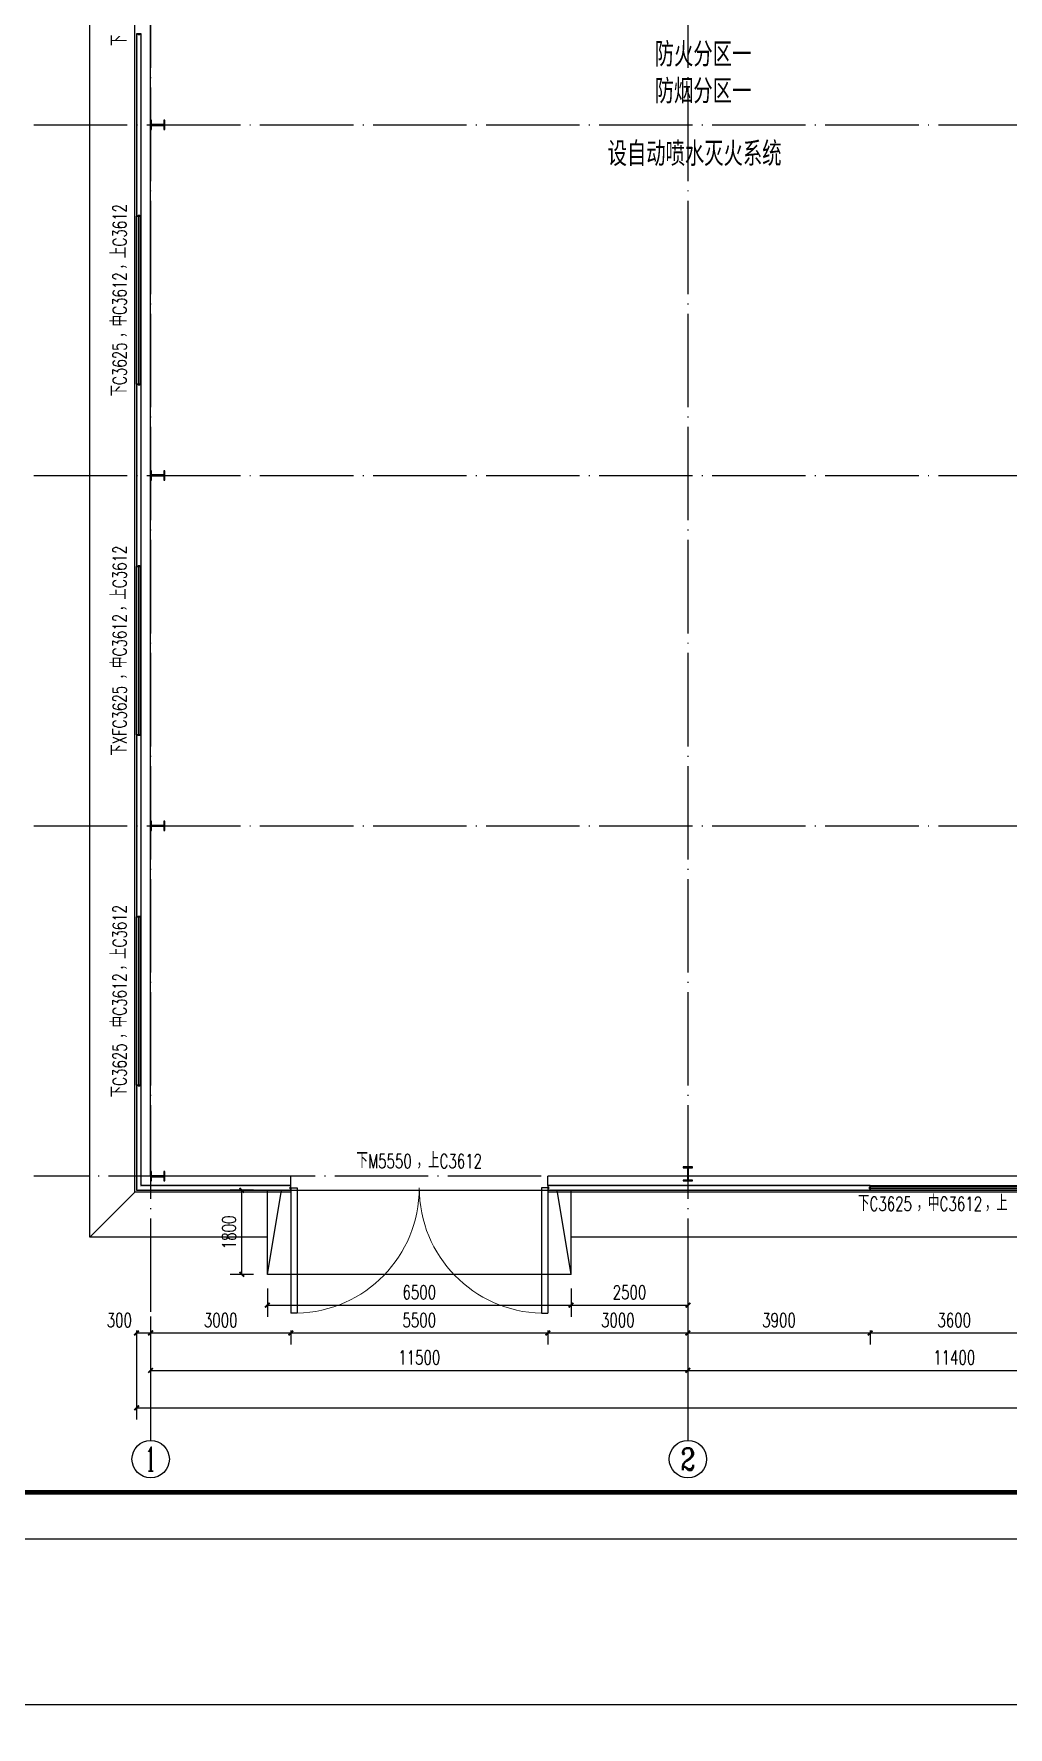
# Model space of a CAD drawing. Extents: x 4267484 to 4395158, y -674551 to -235742.
# Drawn here: x 4309598 to 4330452, y -426766 to -390527 of the extents above; entities that cross this region are included whole.
import ezdxf
from ezdxf.enums import TextEntityAlignment as Align

# ---------------------------------------------------------------- set-up
doc = ezdxf.new("R2010")
doc.units = 0
doc.header["$LTSCALE"] = 1000
doc.header["$MEASUREMENT"] = 0
doc.linetypes.add('DOTE', pattern=[2.42, 2, -0.2, 0.02, -0.2])
doc.layers.get('0').update_dxf_attribs({"linetype": 'CONTINUOUS'})
doc.layers.get('Defpoints').update_dxf_attribs({"linetype": 'CONTINUOUS'})
doc.layers.add('_0', color=7, linetype='CONTINUOUS', lineweight=25)
for name, color, linetype in [('AXIS', 3, 'CONTINUOUS'), ('AXIS_TEXT', 7, 'CONTINUOUS'), ('DOTE', 252, 'CONTINUOUS'), ('Prof', 2, 'CONTINUOUS'), ('PUB_DIM', 3, 'CONTINUOUS'), ('PUB_TITLE', 4, 'CONTINUOUS'), ('PUB_WALL', 9, 'CONTINUOUS'), ('STAIR', 5, 'CONTINUOUS'), ('WALL-MOVE', 6, 'CONTINUOUS'), ('WINDOW', 4, 'CONTINUOUS'), ('WINDOW_TEXT', 7, 'CONTINUOUS')]:
    doc.layers.add(name, color=color, linetype=linetype)
doc.styles.add('_HZTXT', font='txt.shx', dxfattribs={"width": 0.8, "bigfont": 'HZTXT.shx'})
doc.styles.add('_TCH_AXIS', font='COMPLEX', dxfattribs={"bigfont": 'GBCBIG'})
doc.styles.add('_TCH_DIM_T3', font='SIMPLEX', dxfattribs={"width": 0.705882, "bigfont": 'GBCBIG'})
doc.styles.add('_TCH_WINDOW', font='SIMPLEX', dxfattribs={"height": 3.5, "bigfont": 'GBCBIG'})
doc.styles.add('COMPLEX', font='COMPLEX')
doc.dimstyles.new('_TCH_ARCH&&100', dxfattribs={"dimtxt": 297.5, "dimasz": 100, "dimexe": 250, "dimexo": 300, "dimgap": 126.25, "dimtad": 1, "dimdec": 0, "dimzin": 0, "dimdsep": 46, "dimtxsty": '_TCH_DIM_T3', "dimblk": 'ARCHTICK', "dimcen": 0.09, "dimclrt": 7, "dimazin": 2, "dimtfac": 1, "dimtdec": 0, "dimtix": 1, "dimtmove": 2, "dimatfit": 3, "dimfxl": 0, "dimtolj": 1, "dimtzin": 0, "dimarcsym": 0})

# ---------------------------------------------------------------- blocks, each defined once
blk = doc.blocks.new('$TCHSYS$WIN2D')
for p, q in [((-0.5, 0.5), (0.5, 0.5)), ((-0.5, 0.5), (-0.5, -0.5)), ((0.5, 0.5), (0.5, -0.5)), ((0.5, 0.167), (-0.5, 0.167)), ((0.5, -0.167), (-0.5, -0.167)), ((-0.5, -0.5), (0.5, -0.5))]:
    blk.add_line(p, q)
blk = doc.blocks.new('_ArchTick')
at = {"color": 0, "linetype": 'ByBlock', "const_width": 0.4}
blk.add_lwpolyline([(-0.5, -0.5), (0.5, 0.5)], dxfattribs=at)
blk = doc.blocks.new('*D153')
at = {"layer": 'Defpoints', "color": 0}
for p in [(4314598, -417077), (4321098, -417077), (4321098, -417735)]:
    blk.add_point(p, dxfattribs=at)
at = {"layer": 'PUB_DIM', "color": 0, "lineweight": -2}
for p, q in [((4314598, -417377), (4314598, -417985)), ((4321098, -417377), (4321098, -417985)), ((4314598, -417735), (4321098, -417735))]:
    blk.add_line(p, q, dxfattribs=at)
at = {"layer": 'PUB_DIM', "color": 0, "lineweight": -2, "xscale": 100, "yscale": 100, "zscale": 100, "rotation": 180}
blk.add_blockref('_ArchTick', (4314598, -417735), dxfattribs=at)
at = {"layer": 'PUB_DIM', "color": 0, "lineweight": -2, "xscale": 100, "yscale": 100, "zscale": 100}
blk.add_blockref('_ArchTick', (4321098, -417735), dxfattribs=at)
at = {"layer": 'PUB_DIM', "color": 7, "insert": (4317848, -417460), "char_height": 297.5, "attachment_point": 5, "style": '_TCH_DIM_T3'}
blk.add_mtext('\\A1;6500', dxfattribs=at)
blk = doc.blocks.new('*D154')
at = {"layer": 'Defpoints', "color": 0}
for p in [(4321098, -417077), (4323598, -417077), (4323598, -417735)]:
    blk.add_point(p, dxfattribs=at)
at = {"layer": 'PUB_DIM', "color": 0, "lineweight": -2}
for p, q in [((4321098, -417377), (4321098, -417985)), ((4323598, -417377), (4323598, -417985)), ((4321098, -417735), (4323598, -417735))]:
    blk.add_line(p, q, dxfattribs=at)
at = {"layer": 'PUB_DIM', "color": 0, "lineweight": -2, "xscale": 100, "yscale": 100, "zscale": 100, "rotation": 180}
blk.add_blockref('_ArchTick', (4321098, -417735), dxfattribs=at)
at = {"layer": 'PUB_DIM', "color": 0, "lineweight": -2, "xscale": 100, "yscale": 100, "zscale": 100}
blk.add_blockref('_ArchTick', (4323598, -417735), dxfattribs=at)
at = {"layer": 'PUB_DIM', "color": 7, "insert": (4322348, -417460), "char_height": 297.5, "attachment_point": 5, "style": '_TCH_DIM_T3'}
blk.add_mtext('\\A1;2500', dxfattribs=at)
blk = doc.blocks.new('*D155')
at = {"layer": 'Defpoints', "color": 0}
for p in [(4314050, -415277), (4314598, -415277), (4314598, -417077)]:
    blk.add_point(p, dxfattribs=at)
at = {"layer": 'PUB_DIM', "color": 0, "lineweight": -2}
for p, q in [((4314298, -415277), (4313800, -415277)), ((4314050, -417077), (4314050, -415277)), ((4314298, -417077), (4313800, -417077))]:
    blk.add_line(p, q, dxfattribs=at)
at = {"layer": 'PUB_DIM', "color": 0, "lineweight": -2, "xscale": 100, "yscale": 100, "zscale": 100}
for p, rotation in [((4314050, -415277), 90), ((4314050, -417077), 270)]:
    blk.add_blockref('_ArchTick', p, dxfattribs=dict(at, rotation=rotation))
at = {"layer": 'PUB_DIM', "color": 7, "insert": (4313775, -416177), "char_height": 297.5, "attachment_point": 5, "rotation": 90, "style": '_TCH_DIM_T3'}
blk.add_mtext('\\A1;1800', dxfattribs=at)
blk = doc.blocks.new('*D156')
at = {"layer": 'Defpoints', "color": 0}
for p in [(4311798, -417977), (4312098, -417977), (4312098, -418330)]:
    blk.add_point(p, dxfattribs=at)
at = {"layer": 'PUB_DIM', "color": 0, "lineweight": -2}
for p, q in [((4311798, -418277), (4311798, -418580)), ((4311798, -418330), (4312098, -418330)), ((4312098, -418277), (4312098, -418580))]:
    blk.add_line(p, q, dxfattribs=at)
at = {"layer": 'PUB_DIM', "color": 0, "lineweight": -2, "xscale": 100, "yscale": 100, "zscale": 100, "rotation": 180}
blk.add_blockref('_ArchTick', (4311798, -418330), dxfattribs=at)
at = {"layer": 'PUB_DIM', "color": 0, "lineweight": -2, "xscale": 100, "yscale": 100, "zscale": 100}
blk.add_blockref('_ArchTick', (4312098, -418330), dxfattribs=at)
at = {"layer": 'PUB_DIM', "color": 7, "insert": (4311428, -418055), "char_height": 297.5, "attachment_point": 5, "style": '_TCH_DIM_T3'}
blk.add_mtext('\\A1;300', dxfattribs=at)
blk = doc.blocks.new('*D157')
at = {"layer": 'Defpoints', "color": 0}
for p in [(4312098, -417977), (4315098, -417977), (4315098, -418330)]:
    blk.add_point(p, dxfattribs=at)
at = {"layer": 'PUB_DIM', "color": 0, "lineweight": -2}
for p, q in [((4312098, -418277), (4312098, -418580)), ((4312098, -418330), (4315098, -418330)), ((4315098, -418277), (4315098, -418580))]:
    blk.add_line(p, q, dxfattribs=at)
at = {"layer": 'PUB_DIM', "color": 0, "lineweight": -2, "xscale": 100, "yscale": 100, "zscale": 100, "rotation": 180}
blk.add_blockref('_ArchTick', (4312098, -418330), dxfattribs=at)
at = {"layer": 'PUB_DIM', "color": 0, "lineweight": -2, "xscale": 100, "yscale": 100, "zscale": 100}
blk.add_blockref('_ArchTick', (4315098, -418330), dxfattribs=at)
at = {"layer": 'PUB_DIM', "color": 7, "insert": (4313598, -418055), "char_height": 297.5, "attachment_point": 5, "style": '_TCH_DIM_T3'}
blk.add_mtext('\\A1;3000', dxfattribs=at)
blk = doc.blocks.new('*D158')
at = {"layer": 'Defpoints', "color": 0}
for p in [(4315098, -417977), (4320598, -417977), (4320598, -418330)]:
    blk.add_point(p, dxfattribs=at)
at = {"layer": 'PUB_DIM', "color": 0, "lineweight": -2}
for p, q in [((4315098, -418277), (4315098, -418580)), ((4315098, -418330), (4320598, -418330)), ((4320598, -418277), (4320598, -418580))]:
    blk.add_line(p, q, dxfattribs=at)
at = {"layer": 'PUB_DIM', "color": 0, "lineweight": -2, "xscale": 100, "yscale": 100, "zscale": 100, "rotation": 180}
blk.add_blockref('_ArchTick', (4315098, -418330), dxfattribs=at)
at = {"layer": 'PUB_DIM', "color": 0, "lineweight": -2, "xscale": 100, "yscale": 100, "zscale": 100}
blk.add_blockref('_ArchTick', (4320598, -418330), dxfattribs=at)
at = {"layer": 'PUB_DIM', "color": 7, "insert": (4317848, -418055), "char_height": 297.5, "attachment_point": 5, "style": '_TCH_DIM_T3'}
blk.add_mtext('\\A1;5500', dxfattribs=at)
blk = doc.blocks.new('*D159')
at = {"layer": 'Defpoints', "color": 0}
for p in [(4320598, -417977), (4323598, -417977), (4323598, -418330)]:
    blk.add_point(p, dxfattribs=at)
at = {"layer": 'PUB_DIM', "color": 0, "lineweight": -2}
for p, q in [((4320598, -418277), (4320598, -418580)), ((4320598, -418330), (4323598, -418330)), ((4323598, -418277), (4323598, -418580))]:
    blk.add_line(p, q, dxfattribs=at)
at = {"layer": 'PUB_DIM', "color": 0, "lineweight": -2, "xscale": 100, "yscale": 100, "zscale": 100, "rotation": 180}
blk.add_blockref('_ArchTick', (4320598, -418330), dxfattribs=at)
at = {"layer": 'PUB_DIM', "color": 0, "lineweight": -2, "xscale": 100, "yscale": 100, "zscale": 100}
blk.add_blockref('_ArchTick', (4323598, -418330), dxfattribs=at)
at = {"layer": 'PUB_DIM', "color": 7, "insert": (4322098, -418055), "char_height": 297.5, "attachment_point": 5, "style": '_TCH_DIM_T3'}
blk.add_mtext('\\A1;3000', dxfattribs=at)
blk = doc.blocks.new('*D160')
at = {"layer": 'Defpoints', "color": 0}
for p in [(4323598, -417977), (4327498, -417977), (4327498, -418330)]:
    blk.add_point(p, dxfattribs=at)
at = {"layer": 'PUB_DIM', "color": 0, "lineweight": -2}
for p, q in [((4323598, -418277), (4323598, -418580)), ((4323598, -418330), (4327498, -418330)), ((4327498, -418277), (4327498, -418580))]:
    blk.add_line(p, q, dxfattribs=at)
at = {"layer": 'PUB_DIM', "color": 0, "lineweight": -2, "xscale": 100, "yscale": 100, "zscale": 100, "rotation": 180}
blk.add_blockref('_ArchTick', (4323598, -418330), dxfattribs=at)
at = {"layer": 'PUB_DIM', "color": 0, "lineweight": -2, "xscale": 100, "yscale": 100, "zscale": 100}
blk.add_blockref('_ArchTick', (4327498, -418330), dxfattribs=at)
at = {"layer": 'PUB_DIM', "color": 7, "insert": (4325548, -418055), "char_height": 297.5, "attachment_point": 5, "style": '_TCH_DIM_T3'}
blk.add_mtext('\\A1;3900', dxfattribs=at)
blk = doc.blocks.new('*D161')
at = {"layer": 'Defpoints', "color": 0}
for p in [(4327498, -417977), (4331098, -417977), (4331098, -418330)]:
    blk.add_point(p, dxfattribs=at)
at = {"layer": 'PUB_DIM', "color": 0, "lineweight": -2}
for p, q in [((4327498, -418277), (4327498, -418580)), ((4327498, -418330), (4331098, -418330)), ((4331098, -418277), (4331098, -418580))]:
    blk.add_line(p, q, dxfattribs=at)
at = {"layer": 'PUB_DIM', "color": 0, "lineweight": -2, "xscale": 100, "yscale": 100, "zscale": 100, "rotation": 180}
blk.add_blockref('_ArchTick', (4327498, -418330), dxfattribs=at)
at = {"layer": 'PUB_DIM', "color": 0, "lineweight": -2, "xscale": 100, "yscale": 100, "zscale": 100}
blk.add_blockref('_ArchTick', (4331098, -418330), dxfattribs=at)
at = {"layer": 'PUB_DIM', "color": 7, "insert": (4329298, -418055), "char_height": 297.5, "attachment_point": 5, "style": '_TCH_DIM_T3'}
blk.add_mtext('\\A1;3600', dxfattribs=at)
blk = doc.blocks.new('*D326')
at = {"layer": 'AXIS', "color": 0, "lineweight": -2}
for p, q in [((4312098, -418277), (4312098, -419380)), ((4323598, -418277), (4323598, -419380)), ((4312098, -419130), (4323598, -419130))]:
    blk.add_line(p, q, dxfattribs=at)
at = {"layer": 'Defpoints', "color": 0}
for p in [(4312098, -417977), (4323598, -417977), (4323598, -419130)]:
    blk.add_point(p, dxfattribs=at)
at = {"layer": 'AXIS', "color": 0, "lineweight": -2, "xscale": 100, "yscale": 100, "zscale": 100, "rotation": 180}
blk.add_blockref('_ArchTick', (4312098, -419130), dxfattribs=at)
at = {"layer": 'AXIS', "color": 0, "lineweight": -2, "xscale": 100, "yscale": 100, "zscale": 100}
blk.add_blockref('_ArchTick', (4323598, -419130), dxfattribs=at)
at = {"layer": 'AXIS', "color": 7, "insert": (4317848, -418855), "char_height": 297.5, "attachment_point": 5, "style": '_TCH_DIM_T3'}
blk.add_mtext('\\A1;11500', dxfattribs=at)
blk = doc.blocks.new('*D327')
at = {"layer": 'AXIS', "color": 0, "lineweight": -2}
for p, q in [((4323598, -418277), (4323598, -419380)), ((4334998, -418277), (4334998, -419380)), ((4323598, -419130), (4334998, -419130))]:
    blk.add_line(p, q, dxfattribs=at)
at = {"layer": 'Defpoints', "color": 0}
for p in [(4323598, -417977), (4334998, -417977), (4334998, -419130)]:
    blk.add_point(p, dxfattribs=at)
at = {"layer": 'AXIS', "color": 0, "lineweight": -2, "xscale": 100, "yscale": 100, "zscale": 100, "rotation": 180}
blk.add_blockref('_ArchTick', (4323598, -419130), dxfattribs=at)
at = {"layer": 'AXIS', "color": 0, "lineweight": -2, "xscale": 100, "yscale": 100, "zscale": 100}
blk.add_blockref('_ArchTick', (4334998, -419130), dxfattribs=at)
at = {"layer": 'AXIS', "color": 7, "insert": (4329298, -418855), "char_height": 297.5, "attachment_point": 5, "style": '_TCH_DIM_T3'}
blk.add_mtext('\\A1;11400', dxfattribs=at)
blk = doc.blocks.new('*D332')
at = {"layer": 'AXIS', "color": 0, "lineweight": -2}
for p, q in [((4311798, -418277), (4311798, -420180)), ((4359398, -418277), (4359398, -420180)), ((4311798, -419930), (4359398, -419930))]:
    blk.add_line(p, q, dxfattribs=at)
at = {"layer": 'Defpoints', "color": 0}
for p in [(4311798, -417977), (4359398, -417977), (4359398, -419930)]:
    blk.add_point(p, dxfattribs=at)
at = {"layer": 'AXIS', "color": 0, "lineweight": -2, "xscale": 100, "yscale": 100, "zscale": 100, "rotation": 180}
blk.add_blockref('_ArchTick', (4311798, -419930), dxfattribs=at)
at = {"layer": 'AXIS', "color": 0, "lineweight": -2, "xscale": 100, "yscale": 100, "zscale": 100}
blk.add_blockref('_ArchTick', (4359398, -419930), dxfattribs=at)
at = {"layer": 'AXIS', "color": 7, "insert": (4335598, -419655), "char_height": 297.5, "attachment_point": 5, "style": '_TCH_DIM_T3'}
blk.add_mtext('\\A1;47600', dxfattribs=at)
blk = doc.blocks.new('$DorLib2D$00000002')
for p, q in [((-0.5, 0), (-0.5, 0.4875)), ((-0.475, 0.4875), (-0.5, 0.4875)), ((-0.475, 0), (-0.475, 0.4875)), ((0.475, 0), (0.475, 0.4875)), ((0.475, 0.4875), (0.5, 0.4875)), ((0.5, 0), (0.5, 0.4875)), ((-0.5, 0), (-0.475, 0)), ((0.5, 0), (0.475, 0))]:
    blk.add_line(p, q)
at = {"lineweight": 13}
for centre, start, end in [((-0.4875, 0), 0, 88.53072), ((0.4875, 0), 91.46928, 180)]:
    blk.add_arc(centre, 0.4875, start, end, dxfattribs=at)
blk = doc.blocks.new('_AXISO')
blk.add_circle((0, 0), 0.5)
at = {"layer": 'AXIS_TEXT', "style": 'COMPLEX', "width": 1.041667}
blk.add_attdef('A', text='', height=0.56, dxfattribs=at).set_placement((-0.25, -0.28), (0.25, -0.28), align=Align.FIT)

msp = doc.modelspace()

# ---------------------------------------------------------------- hatches: boundary and pattern name
at = {"layer": 'Prof', "linetype": 'ByBlock'}
for points in [[(4312382.3, -392486.8), (4312382.3, -392576.8), (4312398.3, -392576.8), (4312398.3, -392376.8), (4312382.3, -392376.8), (4312382.3, -392466.8), (4312114.3, -392466.8), (4312114.3, -392376.8), (4312098.3, -392376.8), (4312098.3, -392576.8), (4312114.3, -392576.8), (4312114.3, -392486.8)], [(4312382.3, -399986.8), (4312382.3, -400076.8), (4312398.3, -400076.8), (4312398.3, -399876.8), (4312382.3, -399876.8), (4312382.3, -399966.8), (4312114.3, -399966.8), (4312114.3, -399876.8), (4312098.3, -399876.8), (4312098.3, -400076.8), (4312114.3, -400076.8), (4312114.3, -399986.8)], [(4312382.3, -407486.8), (4312382.3, -407576.8), (4312398.3, -407576.8), (4312398.3, -407376.8), (4312382.3, -407376.8), (4312382.3, -407466.8), (4312114.3, -407466.8), (4312114.3, -407376.8), (4312098.3, -407376.8), (4312098.3, -407576.8), (4312114.3, -407576.8), (4312114.3, -407486.8)], [(4312114.3, -414966.8), (4312114.3, -414876.8), (4312098.3, -414876.8), (4312098.3, -415076.8), (4312114.3, -415076.8), (4312114.3, -414986.8), (4312382.3, -414986.8), (4312382.3, -415076.8), (4312398.3, -415076.8), (4312398.3, -414876.8), (4312382.3, -414876.8), (4312382.3, -414966.8)], [(4323608.3, -414792.8), (4323698.3, -414792.8), (4323698.3, -414776.8), (4323498.3, -414776.8), (4323498.3, -414792.8), (4323588.3, -414792.8), (4323588.3, -415060.8), (4323498.3, -415060.8), (4323498.3, -415076.8), (4323698.3, -415076.8), (4323698.3, -415060.8), (4323608.3, -415060.8)]]:
    msp.add_hatch(color=256, dxfattribs=at).paths.add_polyline_path(points)
at = {"layer": 'PUB_WALL'}
for points in [[(4311898.3, -390526.8), (4311798.3, -390526.8), (4311828.3, -390556.8), (4311868.3, -390556.8)], [(4311798.3, -390526.8), (4311798.3, -394426.8), (4311828.3, -394396.8), (4311828.3, -390556.8)], [(4311898.3, -394426.8), (4311898.3, -390526.8), (4311868.3, -390556.8), (4311868.3, -394396.8)], [(4311798.3, -394426.8), (4311898.3, -394426.8), (4311868.3, -394396.8), (4311828.3, -394396.8)], [(4311898.3, -398026.8), (4311798.3, -398026.8), (4311828.3, -398056.8), (4311868.3, -398056.8)], [(4311798.3, -398026.8), (4311798.3, -401926.8), (4311828.3, -401896.8), (4311828.3, -398056.8)], [(4311898.3, -401926.8), (4311898.3, -398026.8), (4311868.3, -398056.8), (4311868.3, -401896.8)], [(4311798.3, -401926.8), (4311898.3, -401926.8), (4311868.3, -401896.8), (4311828.3, -401896.8)], [(4311898.3, -405526.8), (4311798.3, -405526.8), (4311828.3, -405556.8), (4311868.3, -405556.8)], [(4311798.3, -405526.8), (4311798.3, -409426.8), (4311828.3, -409396.8), (4311828.3, -405556.8)], [(4311898.3, -409426.8), (4311898.3, -405526.8), (4311868.3, -405556.8), (4311868.3, -409396.8)], [(4311798.3, -409426.8), (4311898.3, -409426.8), (4311868.3, -409396.8), (4311828.3, -409396.8)], [(4311898.3, -413026.8), (4311798.3, -413026.8), (4311828.3, -413056.8), (4311868.3, -413056.8)], [(4311798.3, -413026.8), (4311798.3, -415276.8), (4311828.3, -415246.8), (4311828.3, -413056.8)], [(4311898.3, -415176.8), (4311898.3, -413026.8), (4311868.3, -413056.8), (4311868.3, -415206.8)], [(4311798.3, -415276.8), (4315098.3, -415276.8), (4315068.3, -415246.8), (4311828.3, -415246.8)], [(4315098.3, -415176.8), (4311898.3, -415176.8), (4311868.3, -415206.8), (4315068.3, -415206.8)], [(4315098.3, -415276.8), (4315098.3, -415176.8), (4315068.3, -415206.8), (4315068.3, -415246.8)], [(4327498.3, -415176.8), (4320598.3, -415176.8), (4320628.3, -415206.8), (4327468.3, -415206.8)], [(4320598.3, -415176.8), (4320598.3, -415276.8), (4320628.3, -415246.8), (4320628.3, -415206.8)], [(4320598.3, -415276.8), (4327498.3, -415276.8), (4327468.3, -415246.8), (4320628.3, -415246.8)], [(4327498.3, -415276.8), (4327498.3, -415176.8), (4327468.3, -415206.8), (4327468.3, -415246.8)]]:
    msp.add_hatch(color=256, dxfattribs=at).paths.add_polyline_path(points)

# ---------------------------------------------------------------- linework, layer by layer
at = {"layer": '_0', "color": 0}
for p, q in [((4315098.3, -415176.8), (4315098.3, -414976.8)), ((4315098.3, -415276.8), (4315098.3, -415316.8)), ((4320598.3, -415176.8), (4320598.3, -414976.8)), ((4320598.3, -415276.8), (4320598.3, -415316.8))]:
    msp.add_line(p, q, dxfattribs=at)
for points in [[(4315098.3, -415316.8), (4311758.3, -415316.8), (4311758.3, -369636.8), (4315098.3, -369636.8)], [(4315098.3, -414976.8), (4312098.3, -414976.8), (4312098.3, -369976.8), (4315098.3, -369976.8)], [(4335348.3, -414976.8), (4320598.3, -414976.8)], [(4335598.3, -415316.8), (4320598.3, -415316.8)]]:
    msp.add_lwpolyline(points, dxfattribs=at)
at = {"layer": 'AXIS', "color": 0}
for p, q in [((4312098.3, -417976.8), (4312098.3, -420630.5)), ((4323598.3, -417976.8), (4323598.3, -420630.5))]:
    msp.add_line(p, q, dxfattribs=at)
at = {"layer": 'DOTE', "linetype": 'DOTE'}
for p, q in [((4312098.3, -367476.8), (4312098.3, -417976.8)), ((4323598.3, -367476.8), (4323598.3, -417976.8)), ((4309598.3, -392476.8), (4361598.3, -392476.8)), ((4309598.3, -399976.8), (4361598.3, -399976.8)), ((4309598.3, -407476.8), (4361598.3, -407476.8)), ((4361598.3, -414976.8), (4309598.3, -414976.8))]:
    msp.add_line(p, q, dxfattribs=at)
at = {"layer": 'Prof', "linetype": 'ByBlock'}
for points in [[(4312098.3, -392376.8), (4312098.3, -392576.8), (4312114.3, -392576.8), (4312114.3, -392486.8), (4312382.3, -392486.8), (4312382.3, -392576.8), (4312398.3, -392576.8), (4312398.3, -392376.8), (4312382.3, -392376.8), (4312382.3, -392466.8), (4312114.3, -392466.8), (4312114.3, -392376.8)], [(4312098.3, -399876.8), (4312098.3, -400076.8), (4312114.3, -400076.8), (4312114.3, -399986.8), (4312382.3, -399986.8), (4312382.3, -400076.8), (4312398.3, -400076.8), (4312398.3, -399876.8), (4312382.3, -399876.8), (4312382.3, -399966.8), (4312114.3, -399966.8), (4312114.3, -399876.8)], [(4312098.3, -407376.8), (4312098.3, -407576.8), (4312114.3, -407576.8), (4312114.3, -407486.8), (4312382.3, -407486.8), (4312382.3, -407576.8), (4312398.3, -407576.8), (4312398.3, -407376.8), (4312382.3, -407376.8), (4312382.3, -407466.8), (4312114.3, -407466.8), (4312114.3, -407376.8)], [(4312398.3, -415076.8), (4312398.3, -414876.8), (4312382.3, -414876.8), (4312382.3, -414966.8), (4312114.3, -414966.8), (4312114.3, -414876.8), (4312098.3, -414876.8), (4312098.3, -415076.8), (4312114.3, -415076.8), (4312114.3, -414986.8), (4312382.3, -414986.8), (4312382.3, -415076.8)], [(4323498.3, -415076.8), (4323698.3, -415076.8), (4323698.3, -415060.8), (4323608.3, -415060.8), (4323608.3, -414792.8), (4323698.3, -414792.8), (4323698.3, -414776.8), (4323498.3, -414776.8), (4323498.3, -414792.8), (4323588.3, -414792.8), (4323588.3, -415060.8), (4323498.3, -415060.8)]]:
    msp.add_lwpolyline(points, close=True, dxfattribs=at)
at = {"layer": 'PUB_TITLE', "color": 4}
for points in [[(4301057.7, -422737.3), (4385157.7, -422737.3), (4385157.7, -363337.3), (4301057.7, -363337.3)], [(4301057.7, -485690.7), (4385157.7, -485690.7), (4385157.7, -426290.7), (4301057.7, -426290.7)]]:
    msp.add_lwpolyline(points, close=True, dxfattribs=at)
at = {"layer": 'PUB_TITLE', "color": 4, "const_width": 100}
msp.add_lwpolyline([(4303557.7, -421737.3), (4384157.7, -421737.3), (4384157.7, -364337.3), (4303557.7, -364337.3)], close=True, dxfattribs=at)
at = {"layer": 'STAIR'}
for p, q in [((4314598.3, -417076.8), (4314598.3, -415276.8)), ((4314598.3, -417076.8), (4314898.3, -415276.8)), ((4321098.3, -417076.8), (4320798.3, -415276.8)), ((4321098.3, -417076.8), (4321098.3, -415276.8)), ((4311758.3, -415316.8), (4310798.3, -416276.8)), ((4321098.3, -417076.8), (4314598.3, -417076.8))]:
    msp.add_line(p, q, dxfattribs=at)
for points in [[(4314598.3, -416276.8), (4310798.3, -416276.8), (4310798.3, -368676.8), (4314598.3, -368676.8)], [(4335598.3, -416276.8), (4321098.3, -416276.8)]]:
    msp.add_lwpolyline(points, dxfattribs=at)
at = {"layer": 'WALL-MOVE'}
for p, q in [((4311898.3, -390526.8), (4311798.3, -390526.8)), ((4311798.3, -390526.8), (4311798.3, -394426.8)), ((4311898.3, -394426.8), (4311898.3, -390526.8)), ((4311798.3, -394426.8), (4311898.3, -394426.8)), ((4311898.3, -398026.8), (4311798.3, -398026.8)), ((4311798.3, -398026.8), (4311798.3, -401926.8)), ((4311898.3, -401926.8), (4311898.3, -398026.8)), ((4311798.3, -401926.8), (4311898.3, -401926.8)), ((4311898.3, -405526.8), (4311798.3, -405526.8)), ((4311798.3, -405526.8), (4311798.3, -409426.8)), ((4311898.3, -409426.8), (4311898.3, -405526.8)), ((4311798.3, -409426.8), (4311898.3, -409426.8)), ((4311898.3, -413026.8), (4311798.3, -413026.8)), ((4311798.3, -413026.8), (4311798.3, -415276.8)), ((4311898.3, -415176.8), (4311898.3, -413026.8)), ((4311798.3, -415276.8), (4315098.3, -415276.8)), ((4315098.3, -415176.8), (4311898.3, -415176.8)), ((4315098.3, -415276.8), (4315098.3, -415176.8)), ((4327498.3, -415176.8), (4320598.3, -415176.8)), ((4320598.3, -415176.8), (4320598.3, -415276.8)), ((4320598.3, -415276.8), (4327498.3, -415276.8)), ((4327498.3, -415276.8), (4327498.3, -415176.8))]:
    msp.add_line(p, q, dxfattribs=at)
at = {"layer": 'WINDOW'}
msp.add_line((4315098.3, -415276.8), (4320598.3, -415276.8), dxfattribs=at)

# ---------------------------------------------------------------- block references
at = {"layer": 'AXIS', "color": 0}
ref = msp.add_blockref('_AXISO', (4312098.3, -421030.5), dxfattribs=dict(at, xscale=800, yscale=800, zscale=800))
ref.add_attrib('A', '1', dxfattribs={"layer": 'AXIS_TEXT', "color": 0, "height": 514.7, "style": '_TCH_AXIS'}).set_placement((4311988, -421287.8), (4312208.6, -421287.8), align=Align.FIT)
ref = msp.add_blockref('_AXISO', (4323598.3, -421030.5), dxfattribs=dict(at, xscale=800, yscale=800, zscale=800))
ref.add_attrib('A', '2', dxfattribs={"layer": 'AXIS_TEXT', "color": 0, "height": 465.9, "style": '_TCH_AXIS'}).set_placement((4323443, -421263.4), (4323753.6, -421263.4), align=Align.FIT)
at = {"layer": 'WINDOW', "xscale": 3600, "yscale": -100, "zscale": 3600, "rotation": 90}
for p in [(4311848.3, -396226.8), (4311848.3, -403726.8), (4311848.3, -411226.8)]:
    msp.add_blockref('$TCHSYS$WIN2D', p, dxfattribs=at)
at = {"layer": 'WINDOW'}
for name, p, xscale, yscale, zscale in [('$DorLib2D$00000002', (4317848.3, -415226.8), -5500, -5500, -5500), ('$TCHSYS$WIN2D', (4329298.3, -415226.8), 3600, 100, 3600)]:
    msp.add_blockref(name, p, dxfattribs=dict(at, xscale=xscale, yscale=yscale, zscale=zscale))

# ---------------------------------------------------------------- texts
at = {"layer": 'PUB_DIM', "style": '_HZTXT', "width": 0.8}
for s, p in [('防火分区一', (4322886.7, -391225.6)), ('防烟分区一', (4322886.7, -392013.7)), ('设自动喷水灭火系统', (4321878.5, -393354.4))]:
    msp.add_text(s, height=517.24, dxfattribs=at).set_placement(p)
at = {"layer": 'WINDOW_TEXT', "style": '_TCH_WINDOW'}
for s, height, p in [('下', 337.6, (4311583.3, -390786.1)), ('，上', 337.59, (4311583.3, -395568.9)), ('，中', 337.59, (4311583.3, -397030.4)), ('下', 337.6, (4311583.3, -398286.1)), ('，上', 337.59, (4311583.3, -402878.9)), ('，中', 337.59, (4311583.3, -404340.4)), ('下', 337.6, (4311583.3, -405976.1)), ('，上', 337.59, (4311583.3, -410568.9)), ('，中', 337.59, (4311583.3, -412030.4)), ('下', 337.6, (4311583.3, -413286.1))]:
    msp.add_text(s, height=height, rotation=90, dxfattribs=at).set_placement(p)
at = {"layer": 'WINDOW_TEXT', "style": '_TCH_WINDOW', "width": 0.705882}
for s, p in [('C3612', (4311583.3, -395077.4)), ('C3612', (4311583.3, -396538.9)), ('C3625', (4311583.3, -398040.4)), ('C3612', (4311583.3, -402387.4)), ('C3612', (4311583.3, -403848.9)), ('XFC3625', (4311583.3, -405730.4)), ('C3612', (4311583.3, -410077.4)), ('C3612', (4311583.3, -411538.9)), ('C3625', (4311583.3, -413040.4))]:
    msp.add_text(s, height=297.5, rotation=90, dxfattribs=at).set_placement(p)
at = {"layer": 'WINDOW_TEXT', "style": '_TCH_WINDOW'}
for s, height, p in [('下', 337.6, (4316504.7, -414802.9)), ('，上', 337.59, (4317790.5, -414802.9)), ('下', 337.6, (4327239, -415716.8)), ('，中', 337.59, (4328494.7, -415716.8)), ('，上', 337.59, (4329956.2, -415716.8))]:
    msp.add_text(s, height=height, dxfattribs=at).set_placement(p)
at = {"layer": 'WINDOW_TEXT', "style": '_TCH_WINDOW', "width": 0.705882}
for s, p in [('M5550', (4316750.5, -414802.9)), ('C3612', (4318281.9, -414802.9)), ('C3625', (4327484.7, -415716.8)), ('C3612', (4328986.2, -415716.8))]:
    msp.add_text(s, height=297.5, dxfattribs=at).set_placement(p)

# ---------------------------------------------------------------- dimensions: what is measured, and where the dimension line sits
at = {"layer": 'AXIS', "color": 0}
for p1, p2, distance, picture, middle in [((4311798.3, -417976.8), (4359398.3, -417976.8), -1953.7, '*D332', (4335598.3, -419655.5)), ((4312098.3, -417976.8), (4323598.3, -417976.8), -1153.7, '*D326', (4317848.3, -418855.5)), ((4323598.3, -417976.8), (4334998.3, -417976.8), -1153.7, '*D327', (4329298.3, -418855.5))]:
    dim = msp.add_aligned_dim(p1=p1, p2=p2, distance=distance, dimstyle='_TCH_ARCH&&100', dxfattribs=at)
    dim.commit()
    dim.dimension.update_dxf_attribs({"geometry": picture, "text_midpoint": middle})
at = {"layer": 'PUB_DIM', "color": 0}
for p1, p2, distance, picture, middle in [((4314598.3, -417076.8), (4314598.3, -415276.8), 548.7, '*D155', (4313774.6, -416176.8)), ((4314598.3, -417076.8), (4321098.3, -417076.8), -658.3, '*D153', (4317848.3, -417460.1)), ((4321098.3, -417076.8), (4323598.3, -417076.8), -658.3, '*D154', (4322348.3, -417460.1)), ((4312098.3, -417976.8), (4315098.3, -417976.8), -353.7, '*D157', (4313598.3, -418055.5)), ((4315098.3, -417976.8), (4320598.3, -417976.8), -353.7, '*D158', (4317848.3, -418055.5)), ((4320598.3, -417976.8), (4323598.3, -417976.8), -353.7, '*D159', (4322098.3, -418055.5)), ((4323598.3, -417976.8), (4327498.3, -417976.8), -353.7, '*D160', (4325548.3, -418055.5)), ((4327498.3, -417976.8), (4331098.3, -417976.8), -353.7, '*D161', (4329298.3, -418055.5))]:
    dim = msp.add_aligned_dim(p1=p1, p2=p2, distance=distance, dimstyle='_TCH_ARCH&&100', dxfattribs=at)
    dim.commit()
    dim.dimension.update_dxf_attribs({"geometry": picture, "text_midpoint": middle})
dim = msp.add_linear_dim(base=(4312098.3, -418330.5), p1=(4311798.3, -417976.8), p2=(4312098.3, -417976.8), angle=360, dimstyle='_TCH_ARCH&&100', dxfattribs=at)
dim.commit()
dim.dimension.update_dxf_attribs({"geometry": '*D156', "text_midpoint": (4311428.3, -418055.5), "dimtype": 129})

doc.saveas('drawing.dxf')
